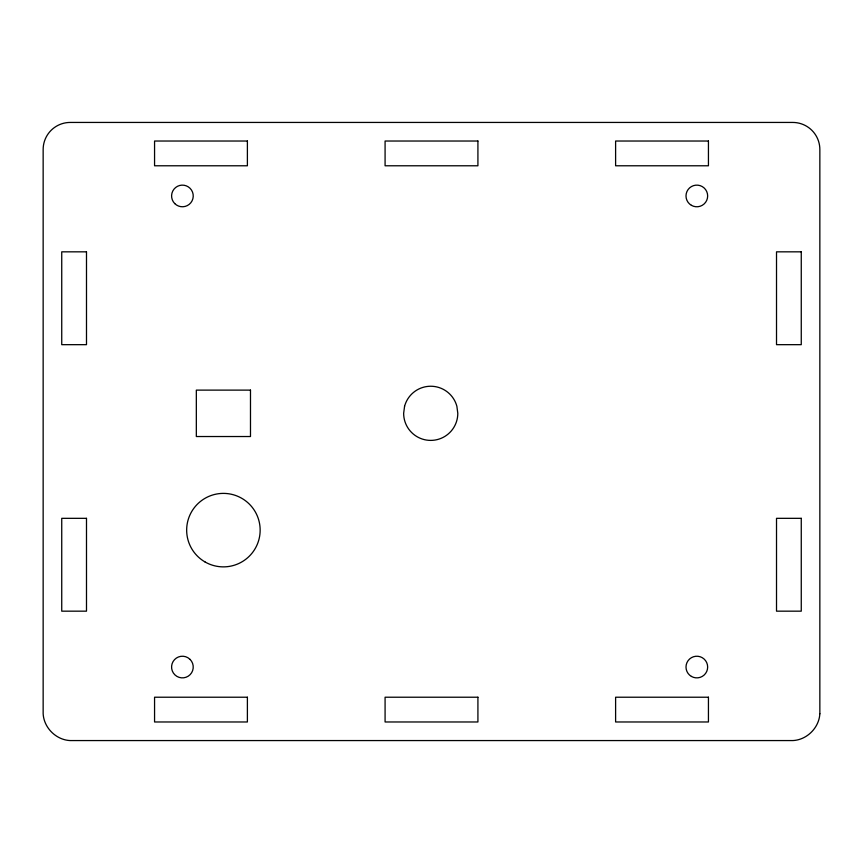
<?xml version="1.0" encoding="UTF-8"?>
<svg xmlns="http://www.w3.org/2000/svg" width="863" height="863" viewBox="0 0 863 863"><rect width="100%" height="100%" fill="white"/><g stroke="black" fill="none" stroke-linecap="round" stroke-linejoin="round"><path stroke-width="1.29" d="M404.574 406.311L403.647 413.323A27.077 27.077 0 0 0 430.723 440.4A27.077 27.077 0 0 0 457.8 413.323L456.883 406.311A27.077 27.077 0 0 0 404.574 406.311M819.85 713.733C819.116 727.725 807.013 739.818 793.021 740.562L69.979 740.562C55.987 739.818 43.884 727.725 43.15 713.733L43.15 149.515A27.077 27.077 0 0 1 70.227 122.438L792.773 122.438A27.077 27.077 0 0 1 819.85 149.515L819.85 713.733M247.39 141.025L154.563 141.025L154.563 165.782L247.39 165.782L247.39 141.025M477.919 141.025L385.081 141.025L385.081 165.782L477.919 165.782L477.919 141.025M708.437 141.025L615.61 141.025L615.61 165.782L708.437 165.782L708.437 141.025M86.494 251.834L61.737 251.834L61.737 344.671L86.494 344.671L86.494 251.834M801.263 251.834L776.517 251.834L776.517 344.671L801.263 344.671L801.263 251.834M250.486 390.119L196.333 390.119L196.333 436.527L250.486 436.527L250.486 390.119M86.494 518.329L61.737 518.329L61.737 611.166L86.494 611.166L86.494 518.329M801.263 518.329L776.517 518.329L776.517 611.166L801.263 611.166L801.263 518.329M247.39 697.218L154.563 697.218L154.563 721.975L247.39 721.975L247.39 697.218M477.919 697.218L385.081 697.218L385.081 721.975L477.919 721.975L477.919 697.218M708.437 697.218L615.61 697.218L615.61 721.975L708.437 721.975L708.437 697.218M190.065 659.397L187.821 657.671A10.831 10.831 0 0 0 171.618 666.107A10.831 10.831 0 0 0 186.117 677.228A10.831 10.831 0 0 0 190.065 659.397M691.414 205.329A10.831 10.831 0 0 0 707.66 195.944A10.831 10.831 0 0 0 691.414 186.57A10.831 10.831 0 0 0 691.414 205.329M174.758 203.603A10.831 10.831 0 0 0 192.87 198.749A10.831 10.831 0 0 0 179.612 185.491A10.831 10.831 0 0 0 174.758 203.603M691.414 676.43A10.831 10.831 0 0 0 707.66 667.056A10.831 10.831 0 0 0 691.414 657.671A10.831 10.831 0 0 0 691.414 676.43M205.038 561.953A36.742 36.742 0 0 0 260.151 530.13A36.742 36.742 0 0 0 205.038 498.307A36.742 36.742 0 0 0 205.038 561.953"/></g></svg>
